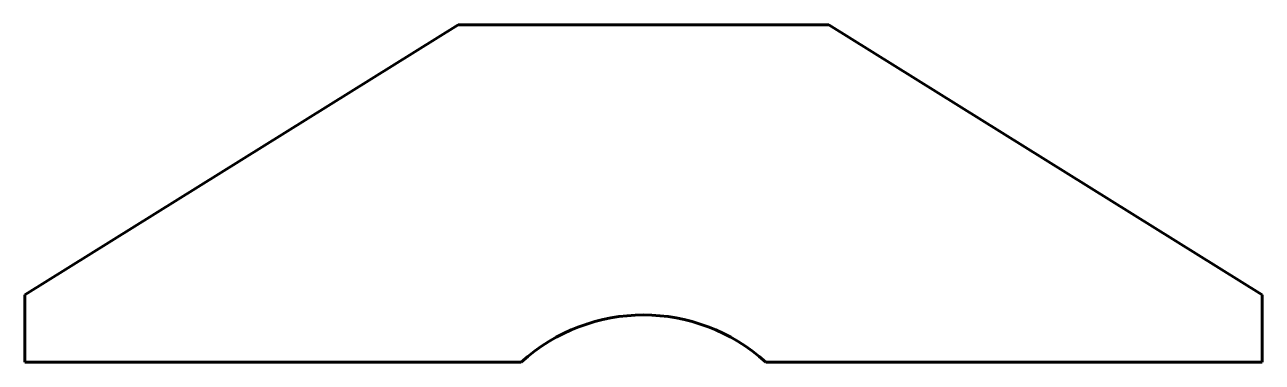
# Model space of a CAD drawing. Header units: millimetres. Extents: x 11 to 378, y 22 to 122.
import ezdxf

# ---------------------------------------------------------------- set-up
doc = ezdxf.new("R2010")
doc.units = ezdxf.units.MM
doc.linetypes.add('K5LT_BASIC', pattern=[0])

msp = doc.modelspace()

# ---------------------------------------------------------------- linework, layer by layer
at = {"color": 5, "linetype": 'K5LT_BASIC', "lineweight": 60, "true_color": 0x0000ff}
for p, q in [((11.38, 41.95), (139.88, 121.95)), ((139.88, 121.95), (249.88, 121.95)), ((249.88, 121.95), (378.38, 41.95)), ((11.38, 21.95), (11.38, 41.95)), ((378.38, 21.95), (378.38, 41.95)), ((11.38, 21.95), (158.6, 21.95)), ((231.15, 21.95), (378.38, 21.95))]:
    msp.add_line(p, q, dxfattribs=at)
msp.add_arc((194.88, -18.05), 54, 47.7946, 132.2054, dxfattribs=at)

doc.saveas('drawing.dxf')
